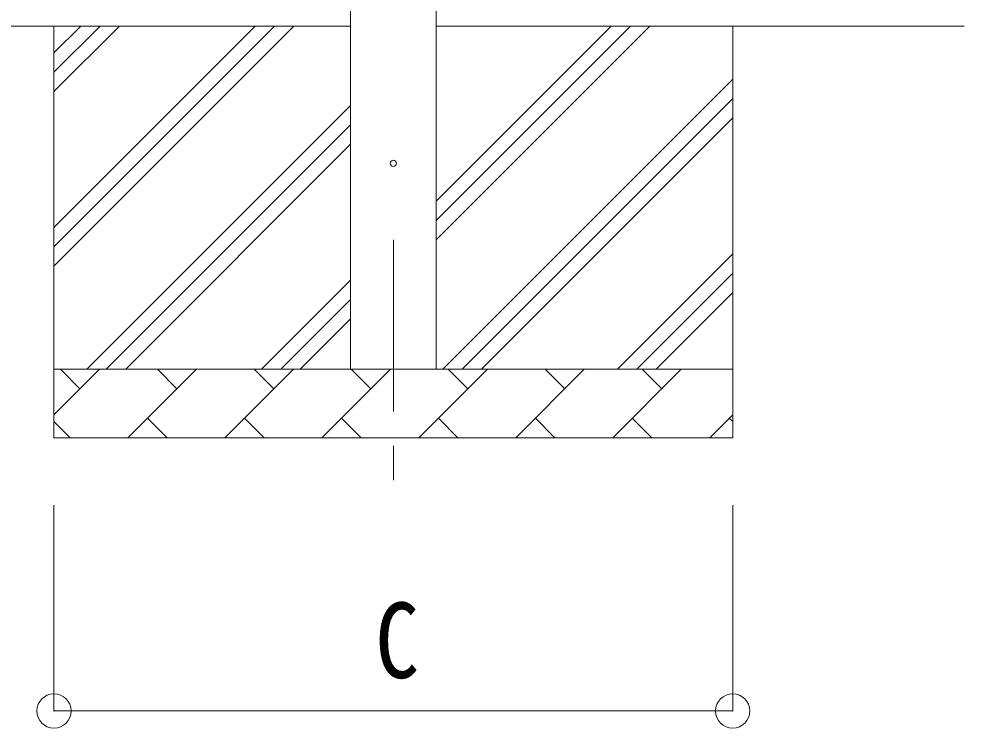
# Model space of a CAD drawing. Units: millimetres at full size, sheet at 1:50; details may follow other scales. Extents: x -14053 to 14053, y -9700 to 9700.
# Drawn here: x -4034 to -2655, y -926 to 107 of the extents above; entities that cross this region are included whole.
import ezdxf
from ezdxf.enums import TextEntityAlignment as Align

# ---------------------------------------------------------------- set-up
doc = ezdxf.new("R2010")
doc.units = ezdxf.units.MM
doc.header["$LTSCALE"] = 50
doc.header["$PDMODE"] = 32
doc.header["$PDSIZE"] = 50
doc.linetypes.add('CHAIN1', pattern=[8, 5, -1, 1, -1])
for name, color, linetype, lineweight in [('0-2_建具', 4, 'Continuous', 9), ('0-3_階段', 7, 'CHAIN1', 9), ('0-4_設備', 7, 'Continuous', 9), ('0-8_外構', 6, 'Continuous', 9)]:
    doc.layers.add(name, color=color, linetype=linetype, lineweight=lineweight)
doc.styles.add('ＭＳ ゴシック', font='')
doc.styles.get('ＭＳ ゴシック').set_extended_font_data('MS Gothic')

msp = doc.modelspace()

# ---------------------------------------------------------------- linework, layer by layer
at = {"layer": '0-2_建具'}
for p, q in [((-3550.47, -403.19), (-3550.47, 2437.81)), ((-3425.47, 2437.81), (-3425.47, -403.19))]:
    msp.add_line(p, q, dxfattribs=at)
msp.add_circle((-3487.97, -103.19), 4.5, dxfattribs=at)
at = {"layer": '0-3_階段'}
msp.add_line((-3487.97, -214.85), (-3487.97, -601.3), dxfattribs=at)
at = {"layer": '0-4_設備'}
for p, q in [((-3550.47, 96.81), (-8761.97, 96.81)), ((-3982.97, 96.81), (-3982.97, -503.19)), ((-3982.97, -253.24), (-3632.92, 96.81)), ((-3982.97, -224.95), (-3661.21, 96.81)), ((-3982.97, -196.67), (-3689.49, 96.81)), ((-3982.97, 1.32), (-3887.48, 96.81)), ((-3982.97, 29.6), (-3915.77, 96.81)), ((-3982.97, 57.89), (-3944.05, 96.81)), ((-3425.47, 96.81), (-2655.47, 96.81)), ((-3425.47, -214.85), (-3113.81, 96.81)), ((-3425.47, -158.29), (-3170.38, 96.81)), ((-3425.47, -186.57), (-3142.09, 96.81)), ((-2992.97, 96.81), (-2992.97, -503.19)), ((-3415.82, -403.19), (-2992.97, 19.66)), ((-3387.53, -403.19), (-2992.97, -8.63)), ((-3934.93, -403.19), (-3550.47, -18.73)), ((-3359.25, -403.19), (-2992.97, -36.91)), ((-3906.65, -403.19), (-3550.47, -47.01)), ((-3878.37, -403.19), (-3550.47, -75.3)), ((-3161.26, -403.19), (-2992.97, -234.9)), ((-3680.38, -403.19), (-3550.47, -273.29)), ((-3132.97, -403.19), (-2992.97, -263.19)), ((-3652.09, -403.19), (-3550.47, -301.57)), ((-3104.69, -403.19), (-2992.97, -291.47)), ((-3623.81, -403.19), (-3550.47, -329.85)), ((-3982.97, -403.19), (-2992.97, -403.19)), ((-3982.97, -469.66), (-3916.5, -403.19)), ((-3945.06, -431.74), (-3973.61, -403.19)), ((-3875.08, -503.19), (-3775.08, -403.19)), ((-3803.63, -431.74), (-3832.19, -403.19)), ((-3733.66, -503.19), (-3633.66, -403.19)), ((-3662.21, -431.74), (-3690.77, -403.19)), ((-3592.24, -503.19), (-3492.24, -403.19)), ((-3520.79, -431.74), (-3549.35, -403.19)), ((-3450.82, -503.19), (-3350.82, -403.19)), ((-3379.37, -431.74), (-3407.92, -403.19)), ((-3309.4, -503.19), (-3209.4, -403.19)), ((-3237.95, -431.74), (-3266.5, -403.19)), ((-3167.97, -503.19), (-3067.97, -403.19)), ((-3096.53, -431.74), (-3125.08, -403.19)), ((-3982.97, -479.61), (-3959.4, -503.19)), ((-3846.53, -474.63), (-3817.97, -503.19)), ((-3705.11, -474.63), (-3676.55, -503.19)), ((-3563.69, -474.63), (-3535.13, -503.19)), ((-3422.26, -474.63), (-3393.71, -503.19)), ((-3280.84, -474.63), (-3252.29, -503.19)), ((-3139.42, -474.63), (-3110.87, -503.19)), ((-3026.55, -503.19), (-2992.97, -469.61)), ((-2998, -474.63), (-2992.97, -479.66)), ((-2992.97, -503.19), (-3982.97, -503.19))]:
    msp.add_line(p, q, dxfattribs=at)
at = {"layer": '0-8_外構'}
for p, q in [((-3982.97, -901.3), (-3982.97, -601.3)), ((-2992.97, -901.3), (-2992.97, -601.3)), ((-3982.97, -901.3), (-2992.97, -901.3))]:
    msp.add_line(p, q, dxfattribs=at)
for p in [(-3982.97, -901.3), (-2992.97, -901.3)]:
    msp.add_point(p, dxfattribs=at)

# ---------------------------------------------------------------- texts
at = {"layer": '0-8_外構', "color": 7, "style": 'ＭＳ ゴシック', "width": 0.85}
msp.add_text('C', height=110, dxfattribs=at).set_placement((-3514.22, -886.3), align=Align.BOTTOM_LEFT)

doc.saveas('drawing.dxf')
